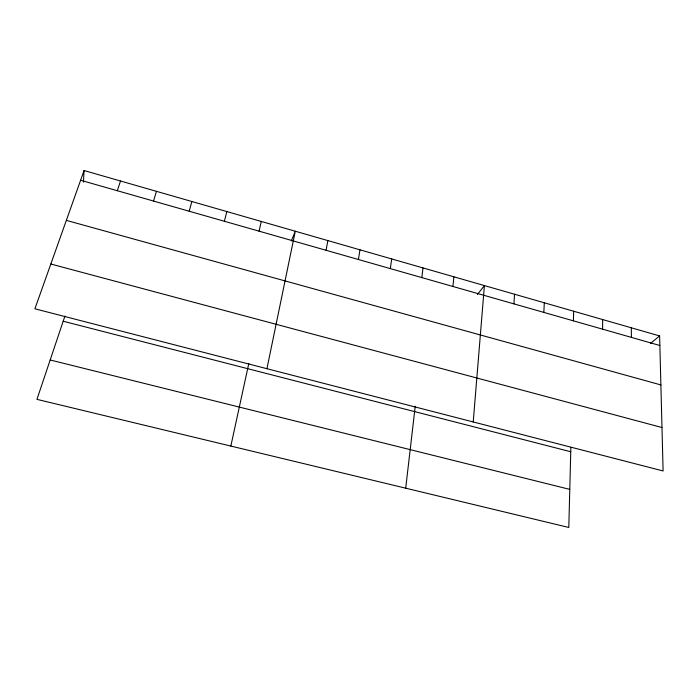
<?xml version="1.0" encoding="UTF-8"?>
<svg xmlns="http://www.w3.org/2000/svg" width="698" height="698" viewBox="0 0 698 698"><rect width="100%" height="100%" fill="white"/><g stroke="black" fill="none" stroke-linecap="round" stroke-linejoin="round"><path stroke-width="1.05" d="M602.583 329.168L602.662 319.571M573.398 320.844L573.651 311.229M570.859 447.505L568.8 527.47L36.95 399.361L64.914 316.098M543.855 312.407L544.283 302.792M83.42 182.204L84.065 170.53L659.619 335.93L663.1 470.967L34.9 308.804L84.065 170.53M513.929 303.874L514.531 294.242M473.227 421.95L484.412 285.587L477.362 294.521M452.923 286.468L453.901 276.818M405.704 488.181L415.231 406.236M421.819 277.595L422.997 267.936M390.322 268.608L391.691 258.941M358.406 259.499L359.976 249.823M326.062 250.277L327.851 240.592M266.941 368.701L295.289 231.239L291.302 241.011M230.837 446.066L248.82 363.422M259.071 231.16L261.296 221.467M224.372 221.257L226.833 211.564M189.184 211.224L191.88 201.521M153.508 201.041L156.448 191.339M117.316 190.72L120.51 181.009M650.571 343.372L659.619 335.93M50.177 359.976L569.777 489.385M63.186 321.228L570.755 451.754M50.823 264.019L661.983 427.534M66.345 220.376L660.884 384.93M80.61 180.25L659.863 345.51M631.315 327.798L631.402 337.387"/></g></svg>
